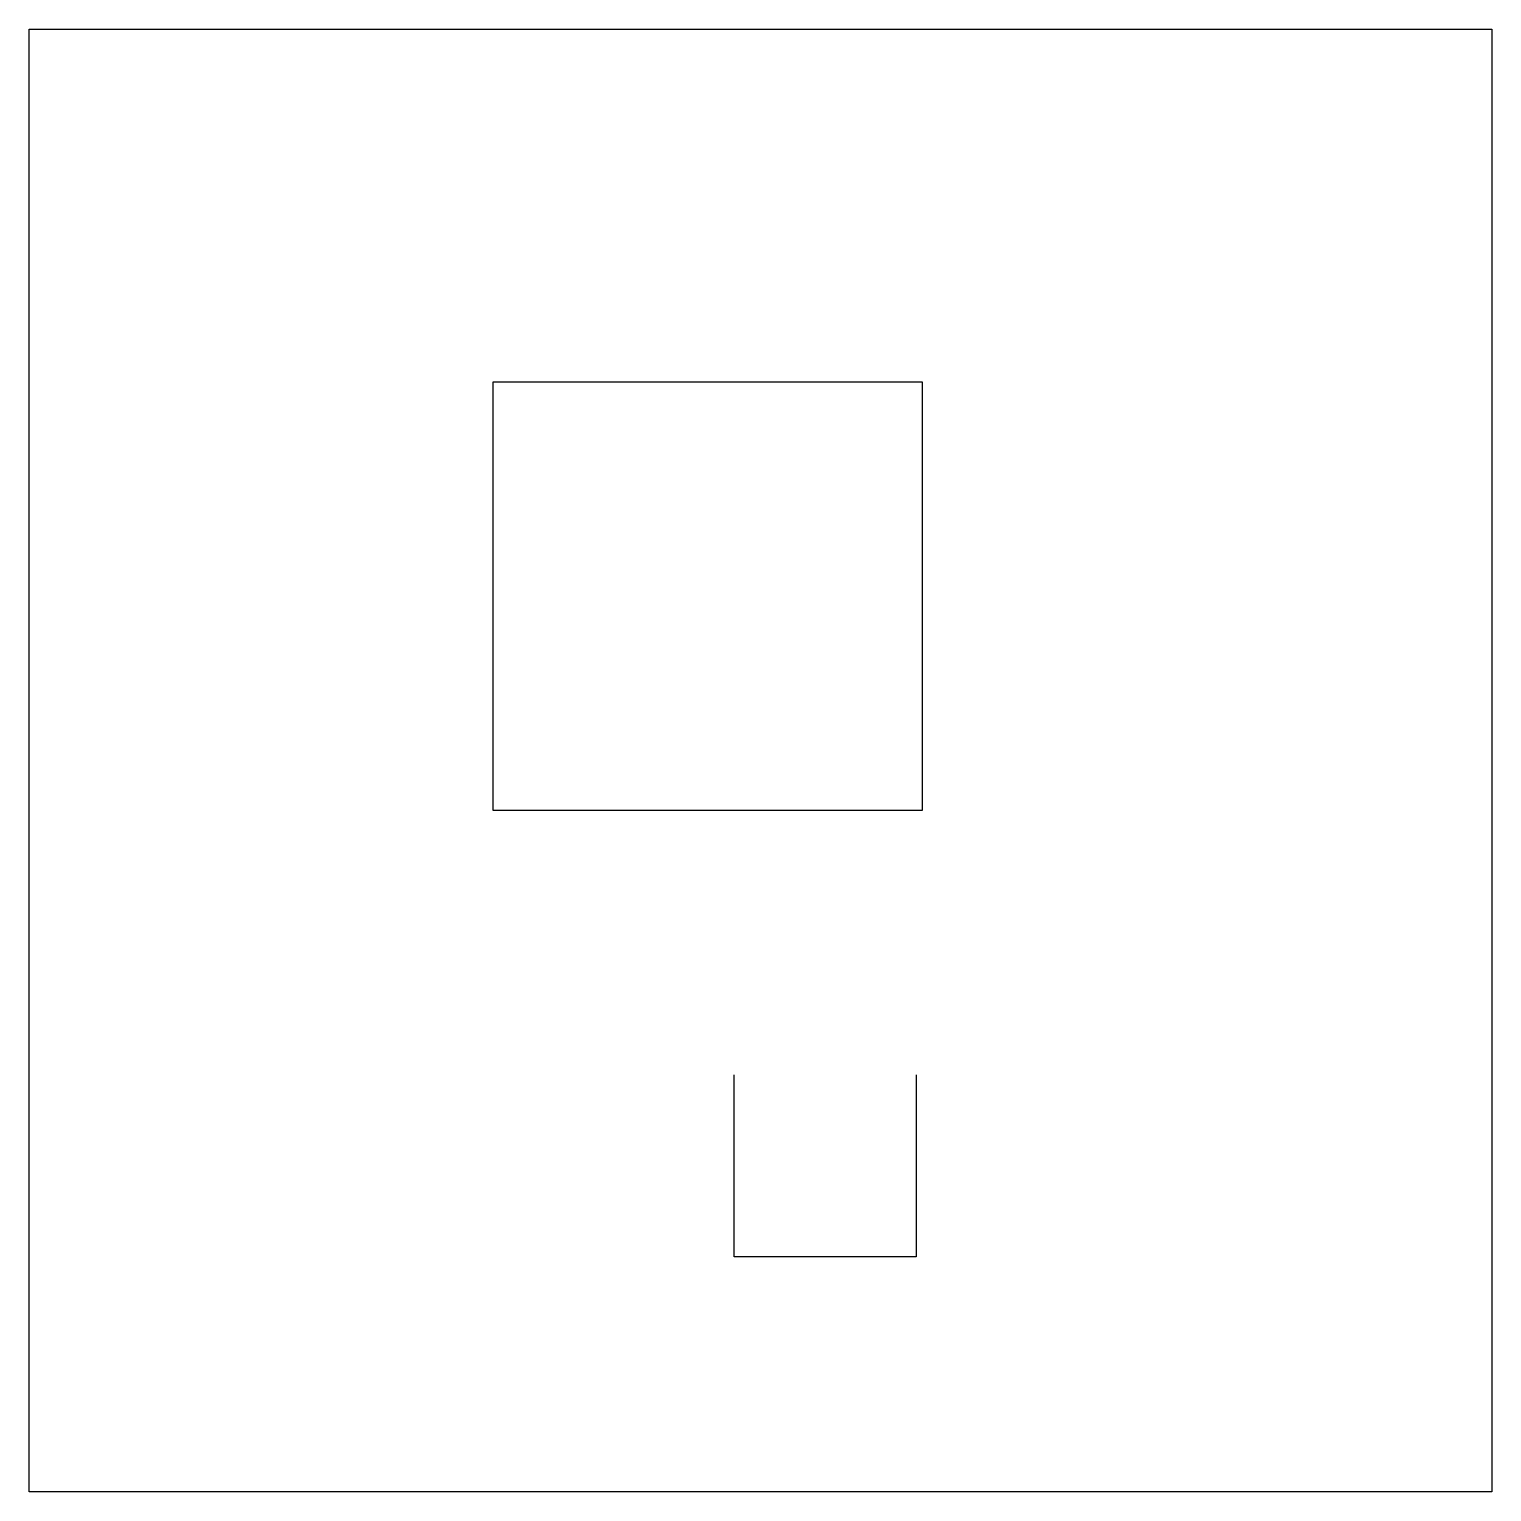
# Model space of a CAD drawing. Extents: x -26.8 to 17.1, y -20.5 to 23.5.
import ezdxf

# ---------------------------------------------------------------- set-up
doc = ezdxf.new("R2010")
doc.units = 0
doc.layers.add('LAYER1', color=7, linetype='CONTINUOUS')

msp = doc.modelspace()

# ---------------------------------------------------------------- linework, layer by layer
at = {"layer": 'LAYER1', "color": 173}
for p, q in [((-26.811, 23.46), (17.11, 23.46)), ((-26.811, -20.461), (-26.811, 23.46)), ((17.11, 23.46), (17.11, -20.461)), ((-12.876, 12.876), (0, 12.876)), ((-12.876, 0), (-12.876, 12.876)), ((0, 12.876), (0, 0)), ((0, 0), (-12.876, 0)), ((-5.644, -13.406), (-5.644, -7.938)), ((-0.176, -7.938), (-0.176, -13.406)), ((-0.176, -13.406), (-5.644, -13.406)), ((17.11, -20.461), (-26.811, -20.461))]:
    msp.add_line(p, q, dxfattribs=at)

doc.saveas('drawing.dxf')
